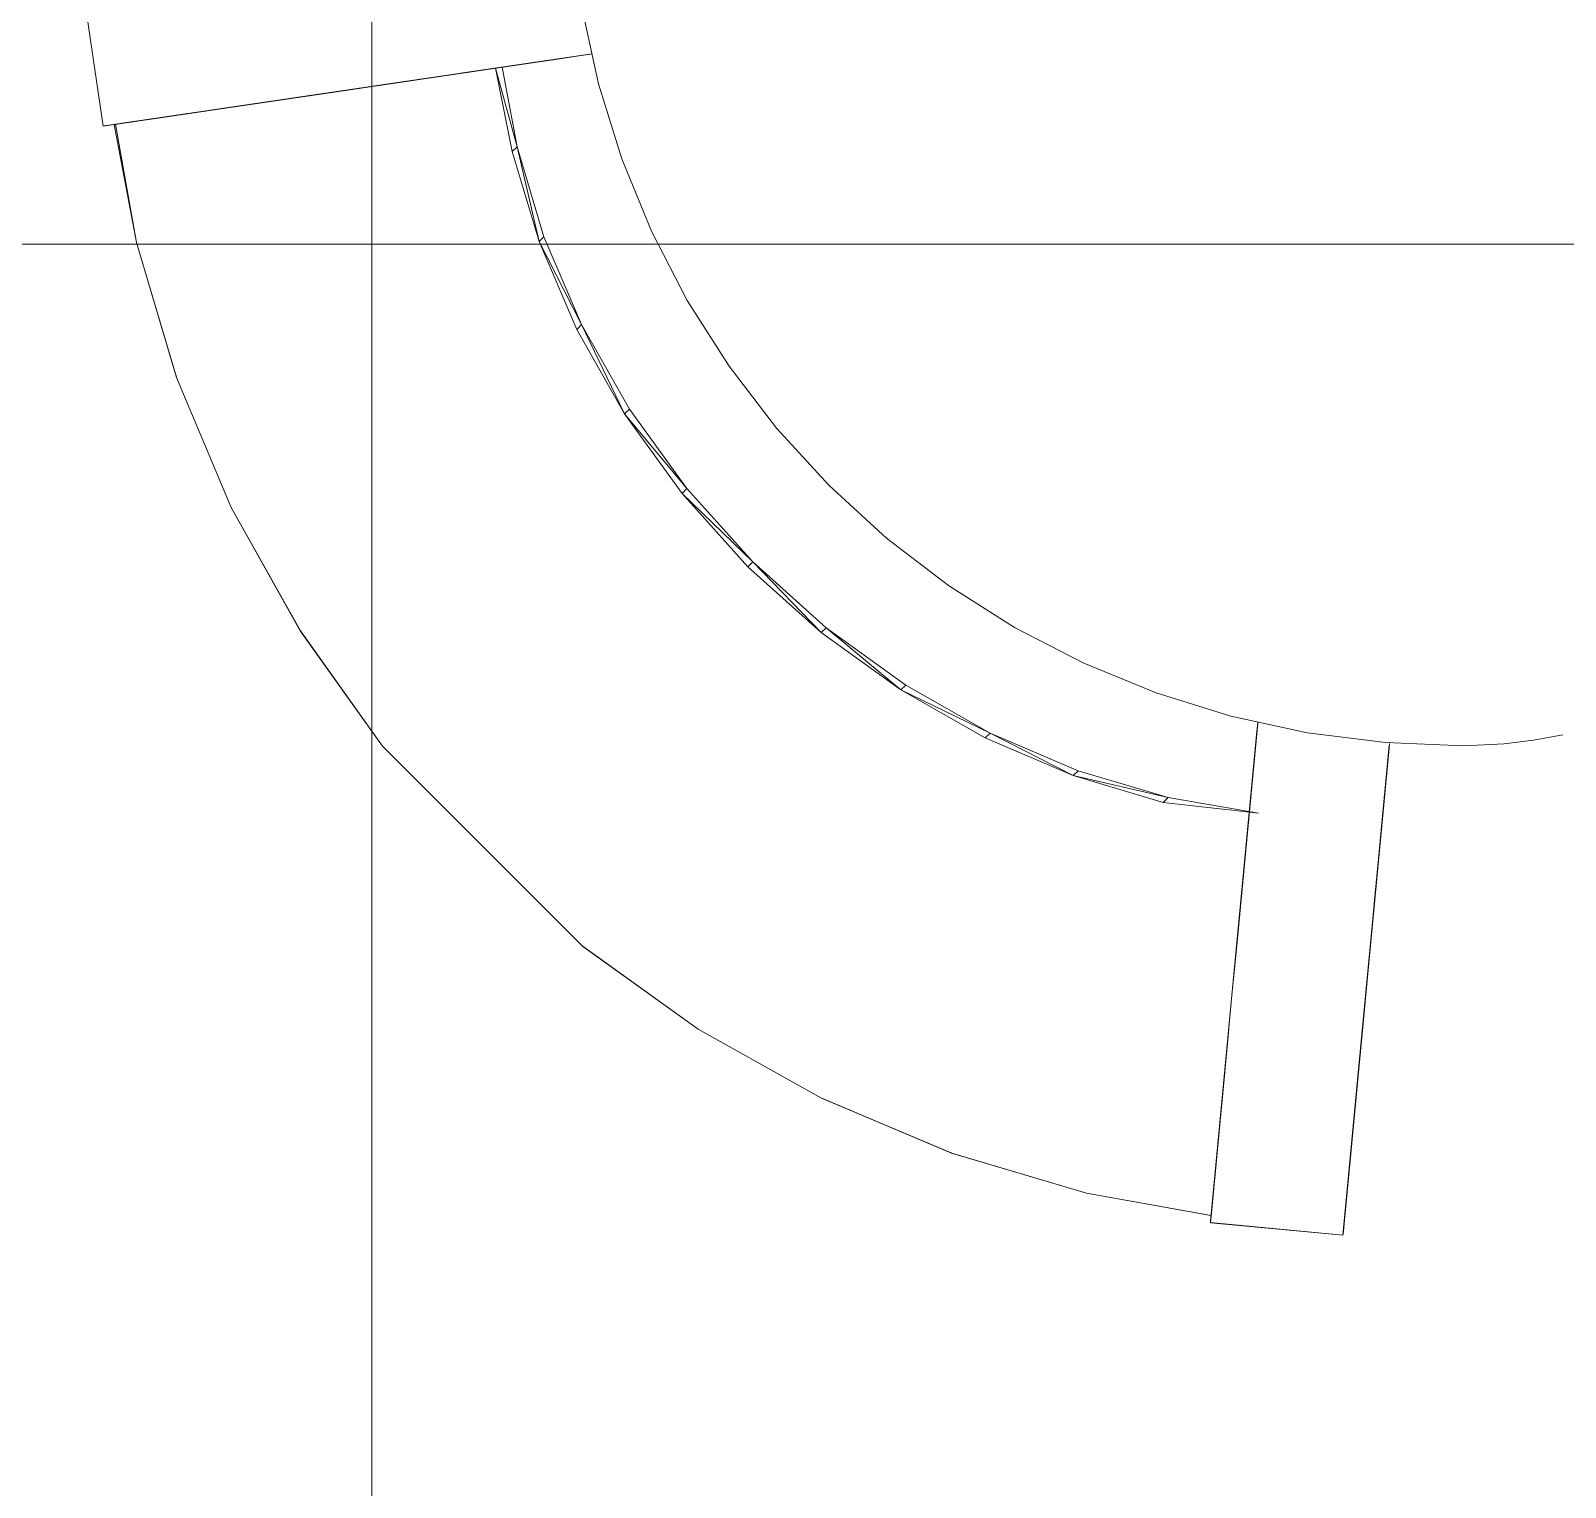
# Model space of a CAD drawing. Extents: x -566 to 72611, y -487 to 32334.
# Drawn here: x 15.15 to 28.14, y 194.61 to 206.95 of the extents above; entities that cross this region are included whole.
import ezdxf

# ---------------------------------------------------------------- set-up
doc = ezdxf.new("R2010")
doc.units = 0
doc.header["$LTSCALE"] = 0.5
doc.header["$MEASUREMENT"] = 0
doc.layers.add('floor', color=7, linetype='CONTINUOUS', lineweight=5, true_color=0xcfcfcf)
doc.layers.add('layout', color=7, linetype='CONTINUOUS', lineweight=5, true_color=0xcfcfcf)

msp = doc.modelspace()

# ---------------------------------------------------------------- hatches: boundary and pattern name
at = {"layer": 'floor'}
h = msp.add_hatch(dxfattribs=at)
h.set_pattern_fill('ANSI37', color=256, scale=100, angle=45)
h.set_pattern_definition([(90, (243.028, 267.632), (-12.5, 9e-16), []), (180, (243.028, 267.632), (-9e-16, -12.5), [])])
h.paths.add_polyline_path([(253.46925, 349.5), (154.11744, 349.5), (154.11744, 348.5), (101.14781, 348.5), (101.14781, 349.5), (0, 349.5), (0, 344.5), (36, 344.5, -0.33835703), (0, 308.66941), (0, 308.5), (0, 173.75), (253.46925, 173.75)])
h.paths.add_polyline_path([(36, 344.5), (0, 344.5), (0, 308.66941, 0.33835703)], flags=17)
h.paths.add_polyline_path([(253.46925, 173.75), (0, 173.75), (0, 173.74997), (0, 169.75), (253.46925, 169.75)])
h.paths.add_polyline_path([(253.46925, 169.75), (0, 169.75), (0, 149.21137), (36, 149.21137, -0.33835703), (0, 113.38078), (0, 113.21137), (0, 29.94998), (0, -5), (253.46925, -5)])
h.paths.add_polyline_path([(36, 149.21137), (0, 149.21137), (0, 113.38078, 0.33835703)], flags=17)
h.paths.add_polyline_path([(575.25, 169.75), (510, 169.75), (474.75, 169.75), (327.5, 169.75), (285.46925, 169.75), (285.46925, 165.75), (253.46925, 165.75), (253.46925, -5), (263.99725, -5), (263.99725, 95.99051), (287, 95.99051), (287, 97.5), (292, 97.5), (292, -5), (341.25, -5), (341.25, 13.02988), (341.25012, 15.02988), (346.24839, 15.02988, 0.36108524), (374.08728, 41.24999), (346.25012, 41.24999), (346.25012, 42.99999), (341.25, 42.99999), (341.25, 44.99999), (341.25, 97.5), (357.75, 97.5), (405.75, 97.5), (575.25, 97.5)])

# ---------------------------------------------------------------- linework, layer by layer
at = {"layer": 'layout'}
for points in [[(15.76101, 206.14107, -67.34775), (15.59757, 207.2559, -67.30764), (15.59632, 207.25577, -67.34775)], [(19.95527, 206.49795, -79.38364), (19.81436, 207.14658, -80.51045), (19.95527, 206.49795, -80.51045)], [(19.81436, 207.14658, -80.51045), (19.95527, 206.49795, -79.38364), (19.81436, 207.14658, -79.38364)], [(18.7985, 206.58958, -79.9634), (19.88453, 206.74995, -79.80917), (18.12389, 206.48992, -76.3473)], [(18.12389, 206.48992, -76.3473), (19.88453, 206.74995, -79.80917), (19.20147, 206.64909, -76.14727)], [(18.48888, 206.54391, -88.71218), (19.57215, 206.70377, -88.8808), (19.66477, 206.7175, -88.32154)], [(18.48888, 206.54391, -88.71218), (19.66477, 206.7175, -88.32154), (18.57934, 206.55721, -88.16586)], [(18.57934, 206.55721, -88.16586), (19.66477, 206.7175, -88.32154), (19.75005, 206.7301, -87.76122)], [(18.57934, 206.55721, -88.16586), (19.75005, 206.7301, -87.76122), (18.66263, 206.56955, -87.61851)], [(18.66263, 206.56955, -87.61851), (19.75005, 206.7301, -87.76122), (19.82782, 206.74158, -87.19993)], [(18.66263, 206.56955, -87.61851), (19.82782, 206.74158, -87.19993), (18.73864, 206.58073, -87.07021)], [(18.73864, 206.58073, -87.07021), (19.82782, 206.74158, -87.19993), (19.89821, 206.75198, -86.63776)], [(18.73864, 206.58073, -87.07021), (19.89821, 206.75198, -86.63776), (18.80734, 206.59091, -86.52105)], [(18.12389, 206.48992, -76.3473), (19.20147, 206.64909, -76.14727), (17.42589, 206.3869, -73.24213)], [(17.42589, 206.3869, -73.24213), (19.20147, 206.64909, -76.14727), (18.49945, 206.54542, -73.02425)], [(17.6264, 206.41651, -92.98553), (18.70463, 206.57572, -93.18158), (18.81127, 206.59147, -92.65508)], [(17.6264, 206.41651, -92.98553), (18.81127, 206.59147, -92.65508), (17.73352, 206.43231, -92.45678)], [(17.73352, 206.43231, -92.45678), (18.81127, 206.59147, -92.65508), (18.91912, 206.6074, -92.1288)], [(17.73352, 206.43231, -92.45678), (18.91912, 206.6074, -92.1288), (17.84193, 206.44836, -91.92825)], [(17.84193, 206.44836, -91.92825), (18.91912, 206.6074, -92.1288), (19.02823, 206.62345, -91.60274)], [(17.84193, 206.44836, -91.92825), (19.02823, 206.62345, -91.60274), (17.95147, 206.4645, -91.39996)], [(17.95147, 206.4645, -91.39996), (19.02823, 206.62345, -91.60274), (19.13858, 206.63981, -91.07691)], [(17.95147, 206.4645, -91.39996), (19.13858, 206.63981, -91.07691), (18.06221, 206.48082, -90.87189)], [(18.06221, 206.48082, -90.87189), (19.13858, 206.63981, -91.07691), (19.25049, 206.65634, -90.54951)], [(18.06221, 206.48082, -90.87189), (19.25049, 206.65634, -90.54951), (18.17378, 206.49735, -90.34601)], [(18.17378, 206.49735, -90.34601), (19.25049, 206.65634, -90.54951), (19.36482, 206.67322, -89.99577)], [(18.17378, 206.49735, -90.34601), (19.36482, 206.67322, -89.99577), (18.28629, 206.51396, -89.80136)], [(18.28629, 206.51396, -89.80136), (19.36482, 206.67322, -89.99577), (19.4722, 206.6891, -89.4389)], [(18.28629, 206.51396, -89.80136), (19.4722, 206.6891, -89.4389), (18.39117, 206.52941, -89.25737)], [(18.39117, 206.52941, -89.25737), (19.4722, 206.6891, -89.4389), (19.57215, 206.70377, -88.8808)], [(18.39117, 206.52941, -89.25737), (19.57215, 206.70377, -88.8808), (18.48888, 206.54391, -88.71218)], [(19.08341, 206.63163, -91.33982), (19.26465, 205.96667, -77.42431), (19.13858, 206.63981, -91.07691)], [(19.26465, 205.96667, -77.42431), (19.08341, 206.63163, -91.33982), (19.22399, 205.92602, -76.53475)], [(16.80976, 206.29593, -70.59894), (17.9273, 206.46088, -70.55549), (16.75957, 206.28846, -70.40212)], [(16.75957, 206.28846, -70.40212), (17.9273, 206.46088, -70.55549), (17.87702, 206.4535, -70.35532)], [(16.85913, 206.30318, -70.7959), (17.97689, 206.46826, -70.75581), (16.80976, 206.29593, -70.59894)], [(16.80976, 206.29593, -70.59894), (17.97689, 206.46826, -70.75581), (17.9273, 206.46088, -70.55549)], [(16.90799, 206.31043, -70.99301), (18.02579, 206.47546, -70.95628), (16.85913, 206.30318, -70.7959)], [(16.85913, 206.30318, -70.7959), (18.02579, 206.47546, -70.95628), (17.97689, 206.46826, -70.75581)], [(16.95611, 206.31755, -71.19027), (18.07408, 206.48259, -71.1569), (16.90799, 206.31043, -70.99301)], [(16.90799, 206.31043, -70.99301), (18.07408, 206.48259, -71.1569), (18.02579, 206.47546, -70.95628)], [(18.09014, 206.485, -96.34516), (16.91084, 206.31086, -96.69225), (17.99178, 206.47046, -96.8737)], [(16.91084, 206.31086, -96.69225), (18.09014, 206.485, -96.34516), (17.00928, 206.32532, -96.16259)], [(17.00354, 206.3245, -71.38766), (18.1216, 206.48962, -71.35767), (16.95611, 206.31755, -71.19027)], [(16.95611, 206.31755, -71.19027), (18.1216, 206.48962, -71.35767), (18.07408, 206.48259, -71.1569)], [(17.05032, 206.3314, -71.58521), (18.16856, 206.49653, -71.55856), (17.00354, 206.3245, -71.38766)], [(17.00354, 206.3245, -71.38766), (18.16856, 206.49653, -71.55856), (18.1216, 206.48962, -71.35767)], [(17.00928, 206.32532, -96.16259), (18.09014, 206.485, -96.34516), (18.18945, 206.49963, -95.81737)], [(17.00928, 206.32532, -96.16259), (18.18945, 206.49963, -95.81737), (17.1091, 206.34012, -95.63255)], [(17.0965, 206.33822, -71.78289), (18.21482, 206.50343, -71.75961), (17.05032, 206.3314, -71.58521)], [(17.05032, 206.3314, -71.58521), (18.21482, 206.50343, -71.75961), (18.16856, 206.49653, -71.55856)], [(17.14203, 206.345, -71.98071), (18.26027, 206.51012, -71.9604), (17.0965, 206.33822, -71.78289)], [(17.0965, 206.33822, -71.78289), (18.26027, 206.51012, -71.9604), (18.21482, 206.50343, -71.75961)], [(17.1091, 206.34012, -95.63255), (18.18945, 206.49963, -95.81737), (18.29005, 206.51452, -95.28979)], [(17.1091, 206.34012, -95.63255), (18.29005, 206.51452, -95.28979), (17.21018, 206.35505, -95.10271)], [(17.18701, 206.35164, -72.17908), (18.26027, 206.51012, -71.9604), (17.14203, 206.345, -71.98071)], [(17.42589, 206.3869, -73.24213), (18.49945, 206.54542, -73.02425), (17.18701, 206.35164, -72.17908)], [(17.18701, 206.35164, -72.17908), (18.49945, 206.54542, -73.02425), (18.26027, 206.51012, -71.9604)], [(17.21018, 206.35505, -95.10271), (18.29005, 206.51452, -95.28979), (18.3919, 206.52954, -94.76241)], [(17.21018, 206.35505, -95.10271), (18.3919, 206.52954, -94.76241), (17.31234, 206.37011, -94.5731)], [(17.31234, 206.37011, -94.5731), (18.3919, 206.52954, -94.76241), (18.49492, 206.54478, -94.23525)], [(17.31234, 206.37011, -94.5731), (18.49492, 206.54478, -94.23525), (17.41583, 206.38539, -94.04369)], [(17.41583, 206.38539, -94.04369), (18.49492, 206.54478, -94.23525), (18.59915, 206.56018, -93.70831)], [(17.52053, 206.40084, -93.5145), (18.59915, 206.56018, -93.70831), (17.41583, 206.38539, -94.04369)], [(17.52053, 206.40084, -93.5145), (18.59915, 206.56018, -93.70831), (18.70463, 206.57572, -93.18158)], [(17.52053, 206.40084, -93.5145), (18.70463, 206.57572, -93.18158), (17.6264, 206.41651, -92.98553)], [(20.15203, 205.86512, -79.38364), (19.95527, 206.49795, -80.51045), (20.15203, 205.86512, -80.51045)], [(19.95527, 206.49795, -80.51045), (20.15203, 205.86512, -79.38364), (19.95527, 206.49795, -79.38364)], [(16.02531, 206.18009, -68.00909), (17.02823, 206.32812, -67.97672), (15.93999, 206.16753, -67.78764)], [(15.93999, 206.16753, -67.78764), (17.02823, 206.32812, -67.97672), (16.94679, 206.31617, -67.83765)], [(16.10774, 206.19226, -68.23151), (17.10716, 206.33982, -68.11711), (16.02531, 206.18009, -68.00909)], [(16.02531, 206.18009, -68.00909), (17.10716, 206.33982, -68.11711), (17.02823, 206.32812, -67.97672)], [(16.18746, 206.20404, -68.45486), (17.25731, 206.36196, -68.40167), (16.10774, 206.19226, -68.23151)], [(16.10774, 206.19226, -68.23151), (17.25731, 206.36196, -68.40167), (17.18355, 206.35113, -68.25877)], [(16.10774, 206.19226, -68.23151), (17.18355, 206.35113, -68.25877), (17.10716, 206.33982, -68.11711)], [(16.26419, 206.21535, -68.6791), (17.32844, 206.37249, -68.54575), (16.18746, 206.20404, -68.45486)], [(16.18746, 206.20404, -68.45486), (17.32844, 206.37249, -68.54575), (17.25731, 206.36196, -68.40167)], [(16.33821, 206.22627, -68.90421), (17.46292, 206.39234, -68.83732), (16.26419, 206.21535, -68.6791)], [(16.26419, 206.21535, -68.6791), (17.46292, 206.39234, -68.83732), (17.39701, 206.38263, -68.69098)], [(16.26419, 206.21535, -68.6791), (17.39701, 206.38263, -68.69098), (17.32844, 206.37249, -68.54575)], [(16.40934, 206.2368, -69.13014), (17.53478, 206.403, -69.07613), (16.33821, 206.22627, -68.90421)], [(16.33821, 206.22627, -68.90421), (17.53478, 206.403, -69.07613), (17.46292, 206.39234, -68.83732)], [(16.47753, 206.24681, -69.35687), (17.60366, 206.41319, -69.31577), (16.40934, 206.2368, -69.13014)], [(16.40934, 206.2368, -69.13014), (17.60366, 206.41319, -69.31577), (17.53478, 206.403, -69.07613)], [(16.54291, 206.25652, -69.58437), (17.66913, 206.42281, -69.55508), (16.47753, 206.24681, -69.35687)], [(16.47753, 206.24681, -69.35687), (17.66913, 206.42281, -69.55508), (17.60366, 206.41319, -69.31577)], [(16.60566, 206.26576, -69.81377), (17.72234, 206.43071, -69.75571), (16.54291, 206.25652, -69.58437)], [(16.54291, 206.25652, -69.58437), (17.72234, 206.43071, -69.75571), (17.66913, 206.42281, -69.55508)], [(16.65741, 206.2734, -70.00896), (17.77456, 206.43839, -69.95543), (16.60566, 206.26576, -69.81377)], [(16.60566, 206.26576, -69.81377), (17.77456, 206.43839, -69.95543), (17.72234, 206.43071, -69.75571)], [(16.70885, 206.28099, -70.20546), (17.82618, 206.44599, -70.1553), (16.65741, 206.2734, -70.00896)], [(16.65741, 206.2734, -70.00896), (17.82618, 206.44599, -70.1553), (17.77456, 206.43839, -69.95543)], [(16.75957, 206.28846, -70.40212), (17.87702, 206.4535, -70.35532), (16.70885, 206.28099, -70.20546)], [(16.70885, 206.28099, -70.20546), (17.87702, 206.4535, -70.35532), (17.82618, 206.44599, -70.1553)], [(15.85186, 206.1545, -67.56718), (16.77635, 206.29101, -67.56361), (15.76101, 206.14107, -67.34775)], [(15.76101, 206.14107, -67.34775), (16.77635, 206.29101, -67.56361), (16.68745, 206.27789, -67.42873)], [(15.76101, 206.14107, -67.34775), (16.68745, 206.27789, -67.42873), (16.59604, 206.26433, -67.29533)], [(15.76101, 206.14107, -67.34775), (16.59604, 206.26433, -67.29533), (15.76222, 206.14125, -67.30764)], [(15.76222, 206.14125, -67.30764), (16.59604, 206.26433, -67.29533), (15.76796, 206.14207, -67.2679)], [(15.76796, 206.14207, -67.2679), (16.59604, 206.26433, -67.29533), (16.5023, 206.25052, -67.16345)], [(15.76796, 206.14207, -67.2679), (16.5023, 206.25052, -67.16345), (15.77819, 206.14358, -67.22897)], [(15.77819, 206.14358, -67.22897), (16.5023, 206.25052, -67.16345), (15.79277, 206.14573, -67.19132)], [(15.79277, 206.14573, -67.19132), (16.5023, 206.25052, -67.16345), (15.81146, 206.14845, -67.15537)], [(15.81146, 206.14845, -67.15537), (16.5023, 206.25052, -67.16345), (16.47537, 206.24655, -67.12991)], [(15.81146, 206.14845, -67.15537), (16.47537, 206.24655, -67.12991), (15.83416, 206.15182, -67.12155)], [(15.83416, 206.15182, -67.12155), (16.47537, 206.24655, -67.12991), (16.44516, 206.24206, -67.099)], [(15.83416, 206.15182, -67.12155), (16.44516, 206.24206, -67.099), (15.86062, 206.15575, -67.09026)], [(15.93999, 206.16753, -67.78764), (16.86284, 206.30378, -67.69993), (15.85186, 206.1545, -67.56718)], [(15.85186, 206.1545, -67.56718), (16.86284, 206.30378, -67.69993), (16.77635, 206.29101, -67.56361)], [(15.86062, 206.15575, -67.09026), (16.44516, 206.24206, -67.099), (16.41192, 206.23714, -67.07101)], [(15.86062, 206.15575, -67.09026), (16.41192, 206.23714, -67.07101), (15.8904, 206.16015, -67.06184)], [(15.8904, 206.16015, -67.06184), (16.41192, 206.23714, -67.07101), (16.3761, 206.23188, -67.0462)], [(15.8904, 206.16015, -67.06184), (16.3761, 206.23188, -67.0462), (15.92333, 206.16503, -67.03663)], [(15.92333, 206.16503, -67.03663), (16.3761, 206.23188, -67.0462), (16.33778, 206.22618, -67.0248)], [(15.92333, 206.16503, -67.03663), (16.33778, 206.22618, -67.0248), (15.9588, 206.17029, -67.01492)], [(15.93999, 206.16753, -67.78764), (16.94679, 206.31617, -67.83765), (16.86284, 206.30378, -67.69993)], [(15.9588, 206.17029, -67.01492), (16.33778, 206.22618, -67.0248), (16.2976, 206.22027, -67.00702)], [(15.9588, 206.17029, -67.01492), (16.2976, 206.22027, -67.00702), (15.98125, 206.17357, -67.00424)], [(15.98125, 206.17357, -67.00424), (16.2976, 206.22027, -67.00702), (16.25573, 206.21414, -66.99302)], [(15.98125, 206.17357, -67.00424), (16.25573, 206.21414, -66.99302), (16.03614, 206.18169, -66.983)], [(16.03614, 206.18169, -66.983), (16.25573, 206.21414, -66.99302), (16.21262, 206.20771, -66.98292)], [(16.03614, 206.18169, -66.983), (16.21262, 206.20771, -66.98292), (16.08008, 206.18816, -66.97688)], [(16.08008, 206.18816, -66.97688), (16.21262, 206.20771, -66.98292), (16.16868, 206.20124, -66.97684)], [(16.08008, 206.18816, -66.97688), (16.16868, 206.20124, -66.97684), (16.12432, 206.19468, -66.97481)], [(16.0424, 205.15637, -67.41982), (15.85505, 206.15493, -67.06297), (15.86567, 206.15649, -67.09033)], [(16.03614, 206.18169, -66.983), (15.99657, 206.17586, -66.99698), (15.98125, 206.17357, -67.00424)], [(19.45092, 205.1641, -76.55921), (19.26465, 205.96667, -77.42431), (19.22399, 205.92602, -76.53475)], [(19.26465, 205.96667, -77.42431), (19.45092, 205.1641, -76.55921), (19.49158, 205.20475, -77.44877)], [(20.40308, 205.25274, -79.38364), (20.15203, 205.86512, -80.51045), (20.40308, 205.25274, -80.51045)], [(20.15203, 205.86512, -80.51045), (20.40308, 205.25274, -79.38364), (20.15203, 205.86512, -79.38364)], [(19.45092, 205.1641, -76.55921), (19.81065, 204.46014, -77.46822), (19.49158, 205.20475, -77.44877)], [(19.81065, 204.46014, -77.46822), (19.45092, 205.1641, -76.55921), (19.76999, 204.41949, -76.57867)], [(20.70651, 204.66534, -79.38364), (20.40308, 205.25274, -80.51045), (20.70651, 204.66534, -80.51045)], [(20.40308, 205.25274, -80.51045), (20.70651, 204.66534, -79.38364), (20.40308, 205.25274, -79.38364)], [(16.0424, 205.15637, -67.41982), (16.38223, 204.01535, -67.50339), (16.38059, 204.01337, -67.46316)], [(21.06015, 204.10747, -79.38364), (20.70651, 204.66534, -80.51045), (21.06015, 204.10747, -80.51045)], [(20.70651, 204.66534, -80.51045), (21.06015, 204.10747, -79.38364), (20.70651, 204.66534, -79.38364)], [(20.17594, 203.70452, -76.5928), (19.81065, 204.46014, -77.46822), (19.76999, 204.41949, -76.57867)], [(19.81065, 204.46014, -77.46822), (20.17594, 203.70452, -76.5928), (20.21659, 203.74518, -77.48236)], [(16.84493, 202.91183, -67.49601), (16.38245, 204.01255, -67.423), (16.38059, 204.01337, -67.46316)], [(21.46124, 203.58312, -79.38364), (21.06015, 204.10747, -80.51045), (21.46124, 203.58312, -80.51045)], [(21.06015, 204.10747, -80.51045), (21.46124, 203.58312, -79.38364), (21.06015, 204.10747, -79.38364)], [(20.17594, 203.70452, -76.5928), (20.70264, 203.07165, -77.49094), (20.21659, 203.74518, -77.48236)], [(20.70264, 203.07165, -77.49094), (20.17594, 203.70452, -76.5928), (20.66199, 203.03099, -76.60138)], [(21.90689, 203.09638, -79.38364), (21.46124, 203.58312, -80.51045), (21.90689, 203.09638, -80.51045)], [(21.46124, 203.58312, -80.51045), (21.90689, 203.09638, -79.38364), (21.46124, 203.58312, -79.38364)], [(22.39365, 202.6507, -79.38364), (21.90689, 203.09638, -80.51045), (22.39365, 202.6507, -80.51045)], [(21.90689, 203.09638, -80.51045), (22.39365, 202.6507, -79.38364), (21.90689, 203.09638, -79.38364)], [(20.66199, 203.03099, -76.60138), (21.26079, 202.45067, -77.4938), (20.70264, 203.07165, -77.49094)], [(21.26079, 202.45067, -77.4938), (20.66199, 203.03099, -76.60138), (21.22005, 202.40992, -76.60426)], [(16.84493, 202.91183, -67.49601), (17.4312, 201.86757, -67.55817), (17.4294, 201.86574, -67.51794)], [(22.91801, 202.24961, -79.38364), (22.39365, 202.6507, -80.51045), (22.91801, 202.24961, -80.51045)], [(22.39365, 202.6507, -80.51045), (22.91801, 202.24961, -79.38364), (22.39365, 202.6507, -79.38364)], [(21.8411, 201.85189, -76.60138), (21.26079, 202.45067, -77.4938), (21.22005, 202.40992, -76.60426)], [(21.88175, 201.89254, -77.49094), (21.8411, 201.85189, -76.60138), (21.26079, 202.45067, -77.4938)], [(23.47587, 201.89597, -79.38364), (22.91801, 202.24961, -80.51045), (23.47587, 201.89597, -80.51045)], [(22.91801, 202.24961, -80.51045), (23.47587, 201.89597, -79.38364), (22.91801, 202.24961, -79.38364)], [(18.12659, 200.88889, -67.52867), (17.43089, 201.86598, -67.47775), (17.4294, 201.86574, -67.51794)], [(22.51463, 201.36584, -76.5928), (21.88175, 201.89254, -77.49094), (21.8411, 201.85189, -76.60138)], [(21.88175, 201.89254, -77.49094), (22.51463, 201.36584, -76.5928), (22.55528, 201.40649, -77.48236)], [(24.06328, 201.59255, -79.38364), (23.47587, 201.89597, -80.51045), (24.06328, 201.59255, -80.51045)], [(23.47587, 201.89597, -80.51045), (24.06328, 201.59255, -79.38364), (23.47587, 201.89597, -79.38364)], [(24.67565, 201.3415, -79.38364), (24.06328, 201.59255, -80.51045), (24.67565, 201.3415, -80.51045)], [(24.06328, 201.59255, -80.51045), (24.67565, 201.3415, -79.38364), (24.06328, 201.59255, -79.38364)], [(22.51463, 201.36584, -76.5928), (23.27024, 201.00054, -77.46822), (22.55528, 201.40649, -77.48236)], [(23.27024, 201.00054, -77.46822), (22.51463, 201.36584, -76.5928), (23.22959, 200.95989, -76.57867)], [(25.30848, 201.14474, -79.38364), (24.67565, 201.3415, -80.51045), (25.30848, 201.14474, -80.51045)], [(24.67565, 201.3415, -80.51045), (25.30848, 201.14474, -79.38364), (24.67565, 201.3415, -79.38364)], [(25.95711, 201.00382, -79.38364), (25.30848, 201.14474, -80.51045), (25.95711, 201.00382, -80.51045)], [(25.30848, 201.14474, -80.51045), (25.95711, 201.00382, -79.38364), (25.30848, 201.14474, -79.38364)], [(23.9742, 200.64082, -76.55921), (23.27024, 201.00054, -77.46822), (23.22959, 200.95989, -76.57867)], [(23.27024, 201.00054, -77.46822), (23.9742, 200.64082, -76.55921), (24.01485, 200.68147, -77.44877)], [(25.52822, 201.00372, -79.72841), (25.42486, 199.91073, -79.88265), (25.36071, 199.23187, -76.26654)], [(25.52822, 201.00372, -79.72841), (25.36071, 199.23187, -76.26654), (25.46318, 200.31625, -76.06652)], [(25.52281, 200.94664, -87.11918), (25.41916, 199.85048, -86.98946), (25.5295, 201.01746, -86.55701)], [(25.5295, 201.01746, -86.55701), (25.41916, 199.85048, -86.98946), (25.42574, 199.91969, -86.44029)], [(25.53116, 201.03479, -79.96895), (25.42741, 199.9377, -80.09193), (25.42486, 199.91073, -79.88265)], [(25.53116, 201.03479, -79.96895), (25.42486, 199.91073, -79.88265), (25.52822, 201.00372, -79.72841)], [(25.5295, 201.01746, -86.55701), (25.42574, 199.91969, -86.44029), (25.5355, 201.08086, -85.99404)], [(25.5355, 201.08086, -85.99404), (25.42574, 199.91969, -86.44029), (25.43155, 199.98155, -85.89035)], [(25.53375, 201.06276, -80.19775), (25.43002, 199.96496, -80.31425), (25.42741, 199.9377, -80.09193)], [(25.53375, 201.06276, -80.19775), (25.42741, 199.9377, -80.09193), (25.53116, 201.03479, -79.96895)], [(25.53627, 201.08923, -80.42672), (25.43243, 199.99068, -80.53673), (25.43002, 199.96496, -80.31425)], [(25.53627, 201.08923, -80.42672), (25.43002, 199.96496, -80.31425), (25.53375, 201.06276, -80.19775)], [(26.61651, 200.91964, -79.38364), (25.95711, 201.00382, -80.51045), (26.61651, 200.91964, -80.51045)], [(25.95711, 201.00382, -80.51045), (26.61651, 200.91964, -79.38364), (25.95711, 201.00382, -79.38364)], [(19.82176, 199.1932, -67.47594), (18.12659, 200.88889, -67.52867), (19.82144, 199.1918, -67.51612)], [(25.51543, 200.86839, -87.68047), (25.41193, 199.77398, -87.53776), (25.52281, 200.94664, -87.11918)], [(25.52281, 200.94664, -87.11918), (25.41193, 199.77398, -87.53776), (25.41916, 199.85048, -86.98946)], [(26.5467, 199.80467, -79.88265), (26.65004, 200.89768, -79.72841), (26.48252, 199.12583, -76.26654)], [(26.48252, 199.12583, -76.26654), (26.65004, 200.89768, -79.72841), (26.585, 200.21021, -76.06652)], [(26.54098, 199.74444, -86.98946), (26.64462, 200.8406, -87.11918), (26.65131, 200.91142, -86.55701)], [(26.54098, 199.74444, -86.98946), (26.65131, 200.91142, -86.55701), (26.54756, 199.81365, -86.44029)], [(27.2819, 200.89299, -79.38364), (26.61651, 200.91964, -80.51045), (27.2819, 200.89299, -80.51045)], [(26.61651, 200.91964, -80.51045), (27.2819, 200.89299, -79.38364), (26.61651, 200.91964, -79.38364)], [(27.2819, 200.89299, -79.38364), (27.62255, 200.90883, -80.51045), (27.62255, 200.90883, -79.38364)], [(27.62255, 200.90883, -80.51045), (27.2819, 200.89299, -79.38364), (27.2819, 200.89299, -80.51045)], [(27.62255, 200.90883, -79.38364), (27.87153, 200.94194, -80.51045), (27.87153, 200.94194, -79.38364)], [(27.87153, 200.94194, -80.51045), (27.62255, 200.90883, -79.38364), (27.62255, 200.90883, -80.51045)], [(27.87153, 200.94194, -79.38364), (28.11894, 200.98663, -80.51045), (28.11894, 200.98663, -79.38364)], [(28.11894, 200.98663, -80.51045), (27.87153, 200.94194, -79.38364), (27.87153, 200.94194, -80.51045)], [(25.49849, 200.68939, -88.80004), (25.39545, 199.59919, -88.63142), (25.50731, 200.78259, -88.24079)], [(25.50731, 200.78259, -88.24079), (25.39545, 199.59919, -88.63142), (25.40404, 199.69021, -88.08511)], [(25.50731, 200.78259, -88.24079), (25.40404, 199.69021, -88.08511), (25.51543, 200.86839, -87.68047)], [(25.51543, 200.86839, -87.68047), (25.40404, 199.69021, -88.08511), (25.41193, 199.77398, -87.53776)], [(26.52585, 199.58417, -88.08511), (26.62913, 200.67655, -88.24079), (26.63727, 200.76233, -87.68047)], [(26.52585, 199.58417, -88.08511), (26.63727, 200.76233, -87.68047), (26.53375, 199.66794, -87.53776)], [(26.53375, 199.66794, -87.53776), (26.63727, 200.76233, -87.68047), (26.64462, 200.8406, -87.11918)], [(26.53375, 199.66794, -87.53776), (26.64462, 200.8406, -87.11918), (26.54098, 199.74444, -86.98946)], [(23.9742, 200.64082, -76.55921), (24.77679, 200.45453, -77.42431), (24.01485, 200.68147, -77.44877)], [(24.77679, 200.45453, -77.42431), (23.9742, 200.64082, -76.55921), (24.73614, 200.41387, -76.53475)], [(25.48899, 200.58875, -89.35815), (25.3861, 199.50081, -89.17662), (25.49849, 200.68939, -88.80004)], [(25.49849, 200.68939, -88.80004), (25.3861, 199.50081, -89.17662), (25.39545, 199.59919, -88.63142)], [(26.51726, 199.49315, -88.63143), (26.62033, 200.58333, -88.80004), (26.62913, 200.67655, -88.24079)], [(26.51726, 199.49315, -88.63143), (26.62913, 200.67655, -88.24079), (26.52585, 199.58417, -88.08511)], [(25.46787, 200.3656, -90.46875), (25.3655, 199.28215, -90.26526), (25.47879, 200.4807, -89.91502)], [(25.47879, 200.4807, -89.91502), (25.3655, 199.28215, -90.26526), (25.37613, 199.39529, -89.7206)], [(25.47879, 200.4807, -89.91502), (25.37613, 199.39529, -89.7206), (25.48899, 200.58875, -89.35815)], [(25.48899, 200.58875, -89.35815), (25.37613, 199.39529, -89.7206), (25.3861, 199.50081, -89.17662)], [(26.49795, 199.28925, -89.7206), (26.6006, 200.37466, -89.91502), (26.61081, 200.48271, -89.35815)], [(26.49795, 199.28925, -89.7206), (26.61081, 200.48271, -89.35815), (26.50792, 199.39477, -89.17662)], [(26.50792, 199.39477, -89.17662), (26.61081, 200.48271, -89.35815), (26.62033, 200.58333, -88.80004)], [(26.50792, 199.39477, -89.17662), (26.62033, 200.58333, -88.80004), (26.51726, 199.49315, -88.63143)], [(24.73614, 200.41387, -76.53475), (25.54346, 200.3235, -77.39525), (24.77679, 200.45453, -77.42431)], [(25.45723, 200.25298, -90.99615), (25.35488, 199.16985, -90.79113), (25.46787, 200.3656, -90.46875)], [(25.46787, 200.3656, -90.46875), (25.35488, 199.16985, -90.79113), (25.3655, 199.28215, -90.26526)], [(26.48731, 199.17611, -90.26526), (26.58968, 200.25956, -90.46875), (26.6006, 200.37466, -89.91502)], [(26.48731, 199.17611, -90.26526), (26.6006, 200.37466, -89.91502), (26.49795, 199.28925, -89.7206)], [(25.44672, 200.14195, -91.52199), (25.34433, 199.05835, -91.31921), (25.45723, 200.25298, -90.99615)], [(25.45723, 200.25298, -90.99615), (25.34433, 199.05835, -91.31921), (25.35488, 199.16985, -90.79113)], [(25.37365, 199.36911, -71.87965), (25.46318, 200.31625, -76.06652), (25.39642, 199.60979, -72.9435)], [(26.47669, 199.06381, -90.79114), (26.57904, 200.14694, -90.99615), (26.58968, 200.25956, -90.46875)], [(26.47669, 199.06381, -90.79114), (26.58968, 200.25956, -90.46875), (26.48731, 199.17611, -90.26526)], [(25.43634, 200.03218, -92.04804), (25.3339, 198.9481, -91.8475), (25.44672, 200.14195, -91.52199)], [(25.44672, 200.14195, -91.52199), (25.3339, 198.9481, -91.8475), (25.34433, 199.05835, -91.31921)], [(26.48252, 199.12583, -76.26654), (26.585, 200.21021, -76.06652), (26.41616, 198.42345, -73.16138)], [(26.41616, 198.42345, -73.16138), (26.585, 200.21021, -76.06652), (26.51823, 199.50375, -72.9435)], [(26.46614, 198.95231, -91.31921), (26.56854, 200.03591, -91.52199), (26.57904, 200.14694, -90.99615)], [(26.46614, 198.95231, -91.31921), (26.57904, 200.14694, -90.99615), (26.47669, 199.06381, -90.79114)], [(25.42611, 199.92363, -92.57433), (25.32355, 198.839, -92.37602), (25.43634, 200.03218, -92.04804)], [(25.43634, 200.03218, -92.04804), (25.32355, 198.839, -92.37602), (25.3339, 198.9481, -91.8475)], [(26.45572, 198.84206, -91.8475), (26.55816, 199.92614, -92.04804), (26.56854, 200.03591, -91.52199)], [(26.45572, 198.84206, -91.8475), (26.56854, 200.03591, -91.52199), (26.46614, 198.95231, -91.31921)], [(26.44536, 198.73296, -92.37602), (26.54793, 199.81759, -92.57433), (26.55816, 199.92614, -92.04804)], [(26.44536, 198.73296, -92.37602), (26.55816, 199.92614, -92.04804), (26.45572, 198.84206, -91.8475)], [(26.42512, 198.51859, -93.43375), (26.52771, 199.60407, -93.62756), (26.53774, 199.71022, -93.10083)], [(26.42512, 198.51859, -93.43375), (26.53774, 199.71022, -93.10083), (26.4352, 198.62522, -92.90478)], [(26.4352, 198.62522, -92.90478), (26.53774, 199.71022, -93.10083), (26.54793, 199.81759, -92.57433)], [(26.4352, 198.62522, -92.90478), (26.54793, 199.81759, -92.57433), (26.44536, 198.73296, -92.37602)], [(26.41515, 198.41324, -93.96294), (26.5178, 199.49917, -94.1545), (26.52771, 199.60407, -93.62756)], [(26.41515, 198.41324, -93.96294), (26.52771, 199.60407, -93.62756), (26.42512, 198.51859, -93.43375)], [(26.41616, 198.42345, -73.16138), (26.51823, 199.50375, -72.9435), (26.3934, 198.18295, -72.09834)], [(26.3934, 198.18295, -72.09834), (26.51823, 199.50375, -72.9435), (26.49547, 199.26307, -71.87965)], [(26.40531, 198.30914, -94.49234), (26.50803, 199.39553, -94.68166), (26.5178, 199.49917, -94.1545)], [(26.40531, 198.30914, -94.49234), (26.5178, 199.49917, -94.1545), (26.41515, 198.41324, -93.96294)], [(26.39562, 198.20628, -95.02197), (26.49832, 199.29303, -95.20904), (26.50803, 199.39553, -94.68166)], [(26.39562, 198.20628, -95.02197), (26.50803, 199.39553, -94.68166), (26.40531, 198.30914, -94.49234)], [(19.8234, 199.19329, -67.55636), (20.79723, 198.49343, -67.49301), (19.82144, 199.1918, -67.51612)], [(26.37646, 198.00412, -96.08183), (26.47928, 199.09178, -96.26441), (26.48874, 199.19178, -95.73662)], [(26.37646, 198.00412, -96.08183), (26.48874, 199.19178, -95.73662), (26.38598, 198.10457, -95.5518)], [(26.38481, 198.09193, -71.70214), (26.49117, 199.21731, -71.67886), (26.38036, 198.04545, -71.50446)], [(26.38036, 198.04545, -71.50446), (26.49117, 199.21731, -71.67886), (26.48677, 199.17078, -71.47781)], [(26.3891, 198.1377, -71.89996), (26.49547, 199.26307, -71.87965), (26.38481, 198.09193, -71.70214)], [(26.38481, 198.09193, -71.70214), (26.49547, 199.26307, -71.87965), (26.49117, 199.21731, -71.67886)], [(26.38598, 198.10457, -95.5518), (26.48874, 199.19178, -95.73662), (26.49832, 199.29303, -95.20904)], [(26.38598, 198.10457, -95.5518), (26.49832, 199.29303, -95.20904), (26.39562, 198.20628, -95.02197)], [(26.3934, 198.18295, -72.09834), (26.49547, 199.26307, -71.87965), (26.3891, 198.1377, -71.89996)], [(26.37145, 197.95061, -71.10952), (26.47777, 199.07568, -71.07615), (26.36688, 197.90218, -70.91225)], [(26.36688, 197.90218, -70.91225), (26.47777, 199.07568, -71.07615), (26.47318, 199.02711, -70.87553)], [(26.47928, 199.09178, -96.26441), (26.36712, 197.90505, -96.6115), (26.46994, 198.99288, -96.79295)], [(26.36712, 197.90505, -96.6115), (26.47928, 199.09178, -96.26441), (26.37646, 198.00412, -96.08183)], [(26.37598, 197.99838, -71.30691), (26.48233, 199.12361, -71.27691), (26.37145, 197.95061, -71.10952)], [(26.37145, 197.95061, -71.10952), (26.48233, 199.12361, -71.27691), (26.47777, 199.07568, -71.07615)], [(26.38036, 198.04545, -71.50446), (26.48677, 199.17078, -71.47781), (26.37598, 197.99838, -71.30691)], [(26.37598, 197.99838, -71.30691), (26.48677, 199.17078, -71.47781), (26.48233, 199.12361, -71.27691)], [(26.35753, 197.80329, -70.51819), (26.46383, 198.92804, -70.47474), (26.35272, 197.75286, -70.32137)], [(26.35272, 197.75286, -70.32137), (26.46383, 198.92804, -70.47474), (26.45902, 198.87743, -70.27457)], [(26.3622, 197.853, -70.71515), (26.46854, 198.97788, -70.67506), (26.35753, 197.80329, -70.51819)], [(26.35753, 197.80329, -70.51819), (26.46854, 198.97788, -70.67506), (26.46383, 198.92804, -70.47474)], [(26.36688, 197.90218, -70.91225), (26.47318, 199.02711, -70.87553), (26.3622, 197.853, -70.71515)], [(26.3622, 197.853, -70.71515), (26.47318, 199.02711, -70.87553), (26.46854, 198.97788, -70.67506)], [(25.32355, 198.839, -92.37602), (25.19759, 197.50638, -69.04939), (25.19079, 197.4348, -68.82346)], [(25.32355, 198.839, -92.37602), (25.19079, 197.4348, -68.82346), (25.29787, 198.56671, -68.75656)], [(26.34789, 197.70176, -70.12471), (26.45417, 198.82618, -70.07454), (26.34299, 197.65003, -69.9282)], [(26.34299, 197.65003, -69.9282), (26.45417, 198.82618, -70.07454), (26.44929, 198.77426, -69.87468)], [(26.35272, 197.75286, -70.32137), (26.45902, 198.87743, -70.27457), (26.34789, 197.70176, -70.12471)], [(26.34789, 197.70176, -70.12471), (26.45902, 198.87743, -70.27457), (26.45417, 198.82618, -70.07454)], [(26.33218, 197.53482, -69.50362), (26.43923, 198.66814, -69.47433), (26.32596, 197.46905, -69.27612)], [(26.32596, 197.46905, -69.27612), (26.43923, 198.66814, -69.47433), (26.43308, 198.6023, -69.23502)], [(26.33809, 197.59796, -69.73302), (26.44435, 198.72172, -69.67496), (26.33218, 197.53482, -69.50362)], [(26.33218, 197.53482, -69.50362), (26.44435, 198.72172, -69.67496), (26.43923, 198.66814, -69.47433)], [(26.34299, 197.65003, -69.9282), (26.44929, 198.77426, -69.87468), (26.33809, 197.59796, -69.73302)], [(26.33809, 197.59796, -69.73302), (26.44929, 198.77426, -69.87468), (26.44435, 198.72172, -69.67496)], [(25.29787, 198.56671, -68.75656), (25.19079, 197.4348, -68.82346), (25.18384, 197.36044, -68.59835)], [(25.29787, 198.56671, -68.75656), (25.18384, 197.36044, -68.59835), (25.29154, 198.50036, -68.61022)], [(26.3194, 197.40034, -69.04939), (26.42646, 198.53296, -68.99538), (26.31263, 197.32874, -68.82346)], [(26.31263, 197.32874, -68.82346), (26.42646, 198.53296, -68.99538), (26.41968, 198.46067, -68.75656)], [(26.32596, 197.46905, -69.27612), (26.43308, 198.6023, -69.23502), (26.3194, 197.40034, -69.04939)], [(26.3194, 197.40034, -69.04939), (26.43308, 198.6023, -69.23502), (26.42646, 198.53296, -68.99538)], [(21.84166, 197.90976, -67.41885), (20.79723, 198.49343, -67.49301), (21.8422, 197.90766, -67.45901)], [(25.28505, 198.43141, -68.465), (25.18384, 197.36044, -68.59835), (25.17646, 197.28305, -68.37411)], [(25.28505, 198.43141, -68.465), (25.17646, 197.28305, -68.37411), (25.27829, 198.35979, -68.32092)], [(25.29154, 198.50036, -68.61022), (25.18384, 197.36044, -68.59835), (25.28505, 198.43141, -68.465)], [(26.31263, 197.32874, -68.82346), (26.41968, 198.46067, -68.75656), (26.30566, 197.2544, -68.59835)], [(26.30566, 197.2544, -68.59835), (26.41968, 198.46067, -68.75656), (26.41336, 198.39432, -68.61022)], [(25.27829, 198.35979, -68.32092), (25.17646, 197.28305, -68.37411), (25.16891, 197.20291, -68.15076)], [(25.27829, 198.35979, -68.32092), (25.16891, 197.20291, -68.15076), (25.27124, 198.28554, -68.17802)], [(25.27124, 198.28554, -68.17802), (25.16891, 197.20291, -68.15076), (25.26401, 198.20869, -68.03635)], [(26.30566, 197.2544, -68.59835), (26.40686, 198.32537, -68.465), (26.29828, 197.17701, -68.37411)], [(26.29828, 197.17701, -68.37411), (26.40686, 198.32537, -68.465), (26.40011, 198.25375, -68.32092)], [(26.30566, 197.2544, -68.59835), (26.41336, 198.39432, -68.61022), (26.40686, 198.32537, -68.465)], [(25.26401, 198.20869, -68.03635), (25.16891, 197.20291, -68.15076), (25.1611, 197.11992, -67.92834)], [(25.26401, 198.20869, -68.03635), (25.1611, 197.11992, -67.92834), (25.25646, 198.12924, -67.89597)], [(26.29828, 197.17701, -68.37411), (26.40011, 198.25375, -68.32092), (26.29073, 197.09687, -68.15076)], [(26.29073, 197.09687, -68.15076), (26.40011, 198.25375, -68.32092), (26.39305, 198.1795, -68.17802)], [(26.29073, 197.09687, -68.15076), (26.39305, 198.1795, -68.17802), (26.38582, 198.10265, -68.03635)], [(25.25646, 198.12924, -67.89597), (25.1611, 197.11992, -67.92834), (25.15301, 197.0341, -67.70689)], [(25.25646, 198.12924, -67.89597), (25.15301, 197.0341, -67.70689), (25.24877, 198.04732, -67.7569)], [(25.24877, 198.04732, -67.7569), (25.15301, 197.0341, -67.70689), (25.24077, 197.9628, -67.61917)], [(26.28291, 197.01388, -67.92834), (26.37827, 198.0232, -67.89597), (26.27482, 196.92806, -67.70689)], [(26.27482, 196.92806, -67.70689), (26.37827, 198.0232, -67.89597), (26.37059, 197.94128, -67.7569)], [(26.29073, 197.09687, -68.15076), (26.38582, 198.10265, -68.03635), (26.28291, 197.01388, -67.92834)], [(26.28291, 197.01388, -67.92834), (26.38582, 198.10265, -68.03635), (26.37827, 198.0232, -67.89597)], [(21.8422, 197.90766, -67.45901), (22.94181, 197.44438, -67.37444), (21.84166, 197.90976, -67.41885)], [(21.8444, 197.90909, -67.49924), (22.94287, 197.44211, -67.41459), (21.8422, 197.90766, -67.45901)], [(22.94181, 197.44438, -67.37444), (21.8422, 197.90766, -67.45901), (22.94287, 197.44211, -67.41459)], [(25.24077, 197.9628, -67.61917), (25.15301, 197.0341, -67.70689), (25.14455, 196.94536, -67.48643)], [(25.24077, 197.9628, -67.61917), (25.14455, 196.94536, -67.48643), (25.23252, 197.87575, -67.48286)], [(26.27482, 196.92806, -67.70689), (26.37059, 197.94128, -67.7569), (26.36258, 197.85676, -67.61917)], [(25.23252, 197.87575, -67.48286), (25.14455, 196.94536, -67.48643), (25.13589, 196.85389, -67.26699)], [(25.23252, 197.87575, -67.48286), (25.13589, 196.85389, -67.26699), (25.22409, 197.7863, -67.34798)], [(25.22409, 197.7863, -67.34798), (25.13589, 196.85389, -67.26699), (25.21541, 197.69433, -67.21458)], [(26.26636, 196.83932, -67.48643), (26.35434, 197.76971, -67.48286), (26.25771, 196.74785, -67.26699)], [(26.25771, 196.74785, -67.26699), (26.35434, 197.76971, -67.48286), (26.34592, 197.68024, -67.34798)], [(26.27482, 196.92806, -67.70689), (26.36258, 197.85676, -67.61917), (26.26636, 196.83932, -67.48643)], [(26.26636, 196.83932, -67.48643), (26.36258, 197.85676, -67.61917), (26.35434, 197.76971, -67.48286)], [(25.21541, 197.69433, -67.21458), (25.13589, 196.85389, -67.26699), (25.13602, 196.85514, -67.22689)], [(25.21541, 197.69433, -67.21458), (25.13602, 196.85514, -67.22689), (25.13658, 196.86097, -67.18715)], [(25.21541, 197.69433, -67.21458), (25.13658, 196.86097, -67.18715), (25.20644, 197.5999, -67.0827)], [(26.25771, 196.74785, -67.26699), (26.34592, 197.68024, -67.34798), (26.33723, 197.58829, -67.21458)], [(25.20644, 197.5999, -67.0827), (25.13658, 196.86097, -67.18715), (25.13755, 196.87122, -67.14822)], [(25.20644, 197.5999, -67.0827), (25.13755, 196.87122, -67.14822), (25.13894, 196.88589, -67.11057)], [(25.20644, 197.5999, -67.0827), (25.13894, 196.88589, -67.11057), (25.14075, 196.90479, -67.07462)], [(25.20644, 197.5999, -67.0827), (25.14075, 196.90479, -67.07462), (25.20393, 197.57288, -67.04916)], [(25.20393, 197.57288, -67.04916), (25.14075, 196.90479, -67.07462), (25.14291, 196.92767, -67.0408)], [(25.20393, 197.57288, -67.04916), (25.14291, 196.92767, -67.0408), (25.20102, 197.54248, -67.01825)], [(25.20102, 197.54248, -67.01825), (25.14291, 196.92767, -67.0408), (25.14539, 196.95419, -67.00951)], [(25.20102, 197.54248, -67.01825), (25.14539, 196.95419, -67.00951), (25.19785, 197.50905, -66.99026)], [(25.19785, 197.50905, -66.99026), (25.14539, 196.95419, -67.00951), (25.14821, 196.98416, -66.98109)], [(25.19785, 197.50905, -66.99026), (25.14821, 196.98416, -66.98109), (25.19444, 197.47293, -66.96545)], [(26.25771, 196.74785, -67.26699), (26.33723, 197.58829, -67.21458), (26.25784, 196.7491, -67.22689)], [(26.25784, 196.7491, -67.22689), (26.33723, 197.58829, -67.21458), (26.25842, 196.7549, -67.18715)], [(26.25842, 196.7549, -67.18715), (26.33723, 197.58829, -67.21458), (26.32825, 197.49386, -67.0827)], [(26.25842, 196.7549, -67.18715), (26.32825, 197.49386, -67.0827), (26.25937, 196.76518, -67.14822)], [(26.25937, 196.76518, -67.14822), (26.32825, 197.49386, -67.0827), (26.26075, 196.77985, -67.11057)], [(26.26075, 196.77985, -67.11057), (26.32825, 197.49386, -67.0827), (26.26256, 196.79875, -67.07462)], [(26.26256, 196.79875, -67.07462), (26.32825, 197.49386, -67.0827), (26.32575, 197.46684, -67.04916)], [(22.94515, 197.44345, -67.45481), (24.08507, 197.10283, -67.36029), (22.94287, 197.44211, -67.41459)], [(25.19444, 197.47293, -66.96545), (25.14821, 196.98416, -66.98109), (25.15137, 197.01726, -66.95587)], [(25.19444, 197.47293, -66.96545), (25.15137, 197.01726, -66.95587), (25.19079, 197.43445, -66.94405)], [(25.19079, 197.43445, -66.94405), (25.15137, 197.01726, -66.95587), (25.15478, 197.05304, -66.93417)], [(25.19079, 197.43445, -66.94405), (25.15478, 197.05304, -66.93417), (25.18695, 197.39393, -66.92626)], [(25.18695, 197.39393, -66.92626), (25.15478, 197.05304, -66.93417), (25.15689, 197.07561, -66.92349)], [(25.18695, 197.39393, -66.92626), (25.15689, 197.07561, -66.92349), (25.18298, 197.35181, -66.91227)], [(26.26256, 196.79875, -67.07462), (26.32575, 197.46684, -67.04916), (26.26472, 196.82163, -67.0408)], [(26.26472, 196.82163, -67.0408), (26.32575, 197.46684, -67.04916), (26.32283, 197.43644, -67.01825)], [(26.26472, 196.82163, -67.0408), (26.32283, 197.43644, -67.01825), (26.2672, 196.84815, -67.00951)], [(26.2672, 196.84815, -67.00951), (26.32283, 197.43644, -67.01825), (26.31966, 197.40301, -66.99026)], [(26.2672, 196.84815, -67.00951), (26.31966, 197.40301, -66.99026), (26.27003, 196.87812, -66.98109)], [(26.27003, 196.87812, -66.98109), (26.31966, 197.40301, -66.99026), (26.31625, 197.36689, -66.96545)], [(26.27003, 196.87812, -66.98109), (26.31625, 197.36689, -66.96545), (26.27318, 196.91122, -66.95587)], [(26.27318, 196.91122, -66.95587), (26.31625, 197.36689, -66.96545), (26.31263, 197.32839, -66.94405)], [(25.18298, 197.35181, -66.91227), (25.15689, 197.07561, -66.92349), (25.16209, 197.13084, -66.90224)], [(25.18298, 197.35181, -66.91227), (25.16209, 197.13084, -66.90224), (25.17888, 197.30843, -66.90217)], [(25.16626, 197.17501, -66.89612), (25.16209, 197.13084, -66.90224), (25.17888, 197.30843, -66.90217)], [(25.17471, 197.26426, -66.89609), (25.16626, 197.17501, -66.89612), (25.17888, 197.30843, -66.90217)], [(25.17471, 197.26426, -66.89609), (25.16626, 197.17501, -66.89612), (25.17048, 197.21963, -66.89406)], [(26.27318, 196.91122, -66.95587), (26.31263, 197.32839, -66.94405), (26.27659, 196.947, -66.93417)], [(26.27659, 196.947, -66.93417), (26.31263, 197.32839, -66.94405), (26.30877, 197.28789, -66.92626)], [(26.27659, 196.947, -66.93417), (26.30877, 197.28789, -66.92626), (26.27871, 196.96957, -66.92349)], [(26.27871, 196.96957, -66.92349), (26.30877, 197.28789, -66.92626), (26.30479, 197.24577, -66.91226)], [(26.27871, 196.96957, -66.92349), (26.30479, 197.24577, -66.91226), (26.28391, 197.02479, -66.90224)], [(26.28391, 197.02479, -66.90224), (26.30479, 197.24577, -66.91226), (26.30069, 197.20239, -66.90217)], [(25.13967, 196.91628, -67.23956), (24.08507, 197.10283, -67.36029), (25.14156, 196.91386, -67.27966)], [(26.28391, 197.02479, -66.90224), (26.30069, 197.20239, -66.90217), (26.28807, 197.06897, -66.89612)], [(26.28807, 197.06897, -66.89612), (26.30069, 197.20239, -66.90217), (26.29653, 197.15822, -66.89609)], [(26.28807, 197.06897, -66.89612), (26.29653, 197.15822, -66.89609), (26.2923, 197.11359, -66.89406)], [(26.28391, 197.02479, -66.90224), (26.28019, 196.985, -66.91623), (26.27871, 196.96957, -66.92349)], [(26.25771, 196.74785, -67.26699), (25.13602, 196.85514, -67.22689), (25.13589, 196.85389, -67.26699)], [(25.13602, 196.85514, -67.22689), (26.25771, 196.74785, -67.26699), (26.25784, 196.7491, -67.22689)]]:
    msp.add_3dface(points, dxfattribs=at)

doc.saveas('drawing.dxf')
